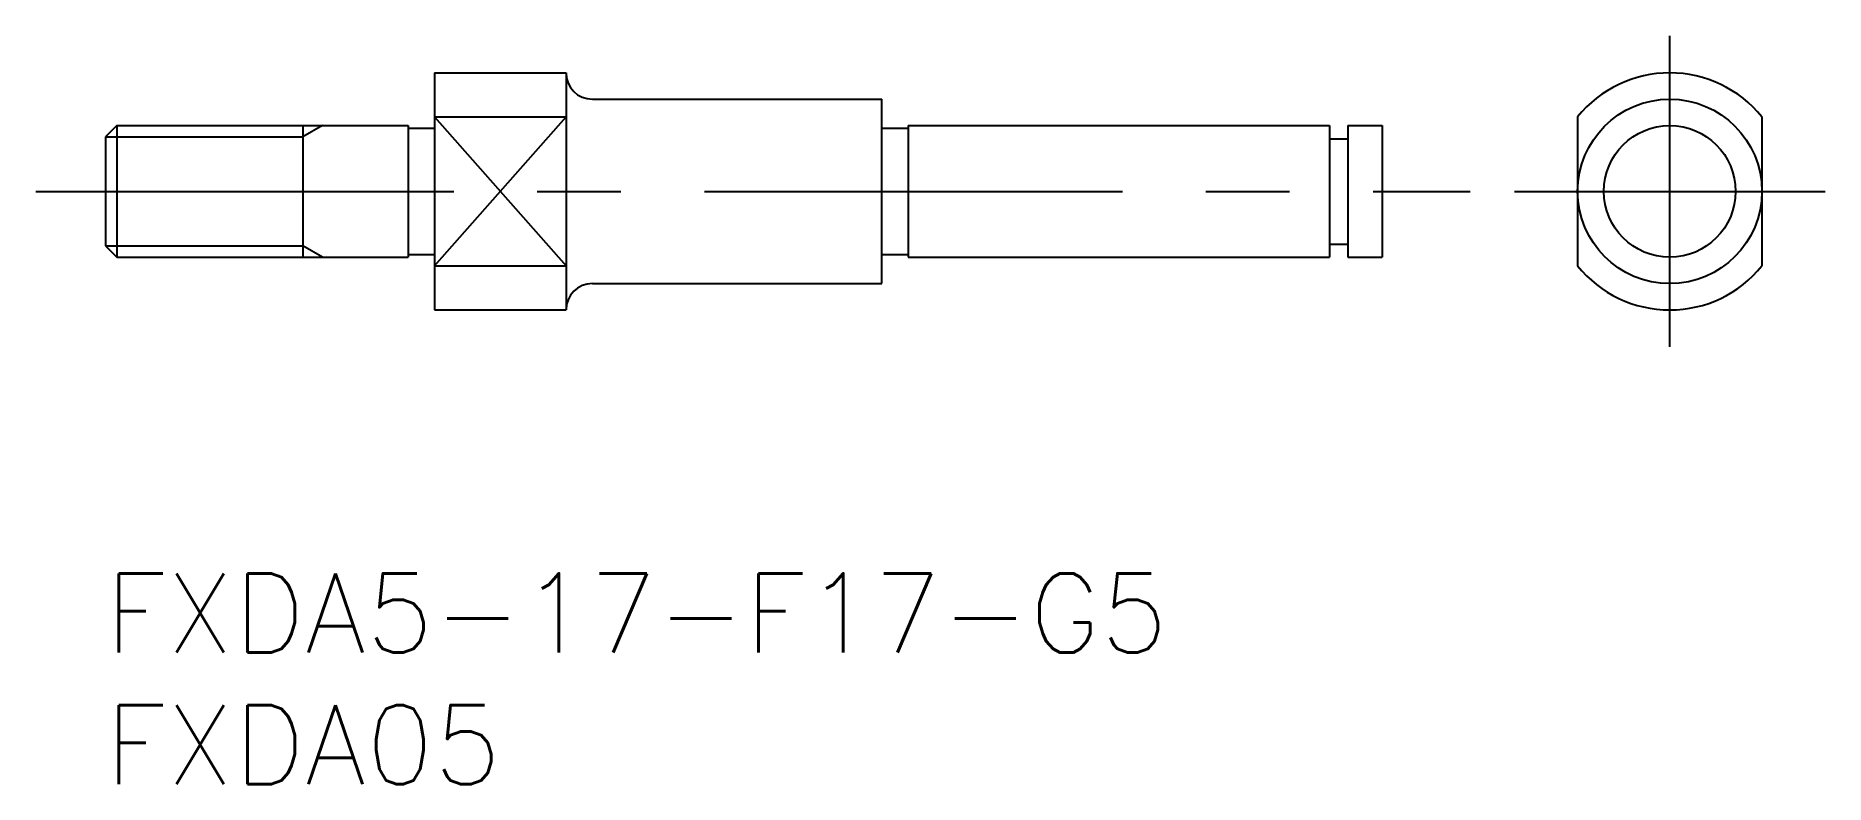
# Model space of a CAD drawing. Extents: x -2.6 to 65.3, y -8 to 20.4.
import ezdxf

# ---------------------------------------------------------------- set-up
doc = ezdxf.new("R2010")
doc.units = 0
doc.header["$LTSCALE"] = 0.5
doc.linetypes.add('CENTER', pattern=[50.8, 31.75, -6.35, 6.35, -6.35])
for name, color, linetype in [('MSM_CENTER', 1, 'CENTER'), ('MSM_CONTINUOUS', 7, 'CONTINUOUS'), ('MSM_NARROW', 5, 'CONTINUOUS'), ('MSM_PART_NUMBER', 7, 'CONTINUOUS')]:
    doc.layers.add(name, color=color, linetype=linetype)
doc.styles.get("Standard").update_dxf_attribs({"font": 'txt.shx', "height": 3, "bigfont": 'bigfont.shx'})

# ---------------------------------------------------------------- blocks, each defined once
blk = doc.blocks.new('*U9')
at = {"layer": 'MSM_PART_NUMBER'}
blk.add_text('FXDA5-17-F17-G5', height=3, dxfattribs=at).set_placement((0, -3))
blk = doc.blocks.new('*U10')
at = {"layer": 'MSM_PART_NUMBER'}
blk.add_text('FXDA05', height=3, dxfattribs=at).set_placement((0, -8))

msp = doc.modelspace()

# ---------------------------------------------------------------- linework, layer by layer
at = {"layer": 'MSM_CENTER'}
for p, q in [((59.428, 8.596), (59.428, 20.404)), ((-2.642, 14.5), (51.849, 14.5)), ((53.524, 14.5), (65.332, 14.5))]:
    msp.add_line(p, q, dxfattribs=at)
at = {"layer": 'MSM_CONTINUOUS'}
for p, q in [((12.5, 19), (17.5, 19)), ((12.5, 19), (12.5, 10)), ((17.5, 19), (17.5, 10)), ((18.5, 18), (29.5, 18)), ((29.5, 11), (29.5, 18)), ((0.433, 17), (0, 16.567)), ((0.433, 17), (0.433, 12)), ((0.433, 17), (11.5, 17)), ((7.5, 17), (7.5, 12)), ((11.5, 17), (11.5, 12)), ((12.5, 17.328), (17.5, 17.328)), ((30.5, 17), (46.5, 17)), ((30.5, 17), (30.5, 12)), ((46.5, 17), (46.5, 12)), ((47.2, 17), (47.2, 12)), ((47.2, 17), (48.5, 17)), ((48.5, 17), (48.5, 12)), ((55.928, 17.328), (55.928, 11.672)), ((62.928, 17.328), (62.928, 11.672)), ((0, 16.567), (0, 12.433)), ((11.5, 16.9), (12.5, 16.9)), ((29.5, 16.9), (30.5, 16.9)), ((46.5, 16.5), (47.2, 16.5)), ((0, 12.433), (0.433, 12)), ((46.5, 12.5), (47.2, 12.5)), ((0.433, 12), (11.5, 12)), ((11.5, 12.1), (12.5, 12.1)), ((12.5, 11.672), (17.5, 11.672)), ((29.5, 12.1), (30.5, 12.1)), ((30.5, 12), (46.5, 12)), ((47.2, 12), (48.5, 12)), ((18.5, 11), (29.5, 11)), ((12.5, 10), (17.5, 10))]:
    msp.add_line(p, q, dxfattribs=at)
for radius in [3.5, 2.5]:
    msp.add_circle((59.428, 14.5), radius, dxfattribs=at)
for centre, radius, start, end in [((18.5, 19), 1, 180, 270), ((59.428, 14.5), 4.5, 38.94244, 141.05756), ((59.428, 14.5), 4.5, 218.94244, 321.05756), ((18.5, 10), 1, 90, 180)]:
    msp.add_arc(centre, radius, start, end, dxfattribs=at)
at = {"layer": 'MSM_NARROW'}
for p, q in [((8.25, 17), (7.5, 16.567)), ((12.5, 11.672), (17.5, 17.328)), ((12.5, 17.328), (17.5, 11.672)), ((0, 16.567), (7.5, 16.567)), ((0, 12.433), (7.5, 12.433)), ((8.25, 12), (7.5, 12.433))]:
    msp.add_line(p, q, dxfattribs=at)

# ---------------------------------------------------------------- block references
at = {"layer": 'MSM_CONTINUOUS'}
for name in ['*U9', '*U10']:
    msp.add_blockref(name, (0, 0), dxfattribs=at)

doc.saveas('drawing.dxf')
